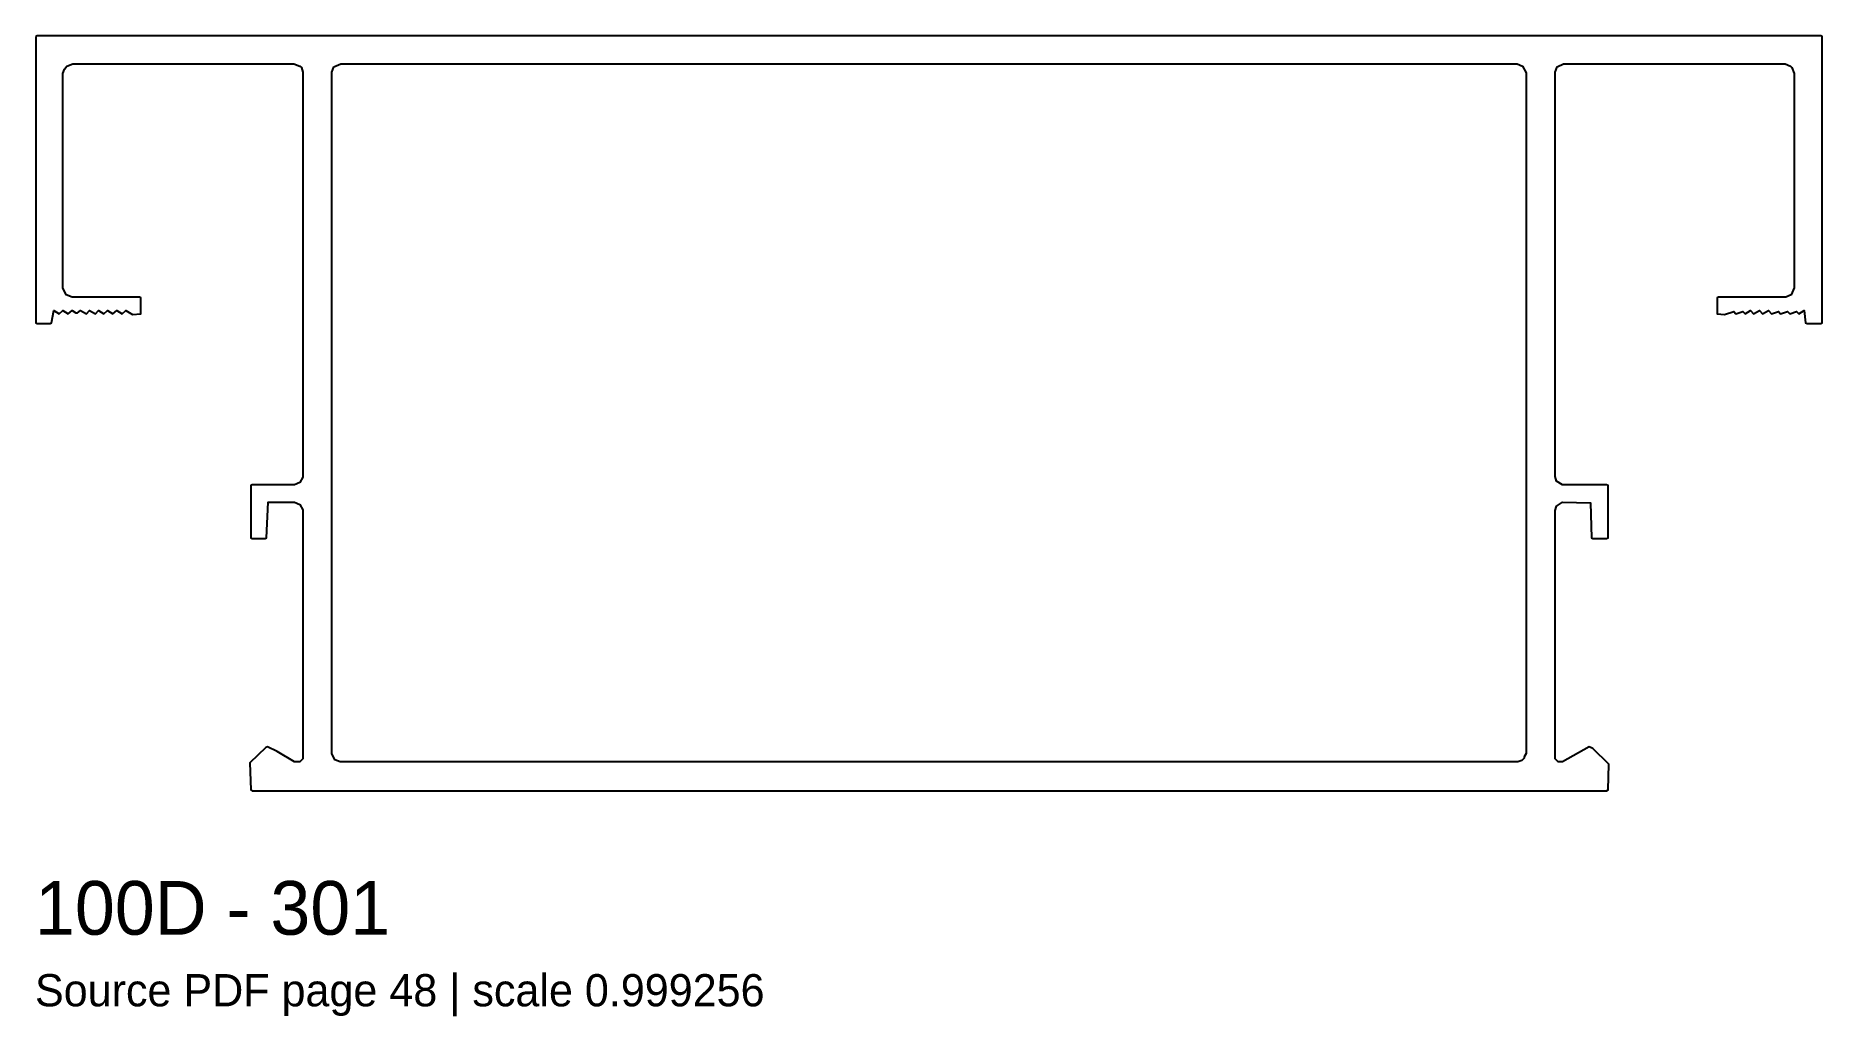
# Model space of a CAD drawing. Header units: millimetres. Extents: x 0 to 99.9, y -12.6 to 42.2.
import ezdxf

# ---------------------------------------------------------------- set-up
doc = ezdxf.new("R2010")
doc.units = ezdxf.units.MM
doc.layers.add('INFO', color=7, linetype='Continuous')
doc.layers.add('PROFILE', color=7, linetype='Continuous')

msp = doc.modelspace()

# ---------------------------------------------------------------- linework, layer by layer
at = {"layer": 'PROFILE'}
for points in [[(0.042, 42.175), (0.042, 26.185), (0.127, 26.143), (0.846, 26.143), (0.931, 26.185), (1.058, 26.862), (1.354, 26.692), (1.565, 26.862), (1.861, 26.692), (2.073, 26.862), (2.284, 26.735), (2.369, 26.735), (2.538, 26.862), (2.877, 26.692), (3.046, 26.862), (3.384, 26.692), (3.553, 26.862), (3.849, 26.692), (4.061, 26.862), (4.357, 26.692), (4.569, 26.862), (4.865, 26.692), (5.076, 26.862), (5.457, 26.65), (5.922, 26.692), (5.922, 27.581), (5.838, 27.623), (2.073, 27.623), (1.734, 27.75), (1.565, 28.131), (1.565, 40.102), (1.65, 40.356), (1.777, 40.525), (2.115, 40.652), (14.467, 40.652), (14.806, 40.525), (14.89, 40.441), (14.975, 40.187), (14.975, 17.555), (14.806, 17.259), (14.51, 17.132), (12.141, 17.132), (12.056, 17.09), (12.056, 14.171), (12.141, 14.129), (12.86, 14.129), (12.944, 14.171), (13.029, 16.159), (14.51, 16.159), (14.806, 16.032), (14.975, 15.736), (14.975, 1.819), (14.806, 1.65), (14.51, 1.65), (13.537, 2.242), (12.987, 2.496), (12.902, 2.454), (12.014, 1.607), (12.056, 0.085), (12.141, 0.042), (87.819, 0.042), (87.903, 0.085), (87.945, 1.523), (87.057, 2.411), (86.846, 2.496), (85.365, 1.65), (85.111, 1.65), (84.942, 1.819), (84.942, 15.694), (85.027, 15.948), (85.365, 16.159), (86.93, 16.117), (86.973, 14.171), (87.057, 14.129), (87.819, 14.129), (87.903, 14.171), (87.903, 17.09), (87.819, 17.132), (85.365, 17.132), (85.027, 17.344), (84.942, 17.598), (84.942, 40.187), (85.069, 40.483), (85.407, 40.652), (97.802, 40.652), (98.098, 40.525), (98.183, 40.441), (98.309, 40.102), (98.309, 28.131), (98.14, 27.75), (97.844, 27.623), (94.079, 27.623), (93.995, 27.581), (93.995, 26.692), (94.418, 26.65), (94.925, 26.819), (95.052, 26.692), (95.433, 26.819), (95.56, 26.692), (95.856, 26.862), (96.025, 26.692), (96.364, 26.862), (96.533, 26.692), (96.871, 26.862), (97.04, 26.692), (97.421, 26.819), (97.548, 26.692), (97.929, 26.819), (98.056, 26.692), (98.436, 26.819), (98.563, 26.692), (98.859, 26.862), (98.944, 26.185), (99.029, 26.143), (99.79, 26.143), (99.875, 26.185), (99.875, 42.175), (99.79, 42.217), (0.127, 42.217)], [(16.709, 40.483), (17.09, 40.652), (82.827, 40.652), (83.123, 40.525), (83.335, 40.144), (83.335, 2.115), (83.208, 1.946), (83.208, 1.861), (83.081, 1.734), (82.869, 1.65), (17.048, 1.65), (16.752, 1.777), (16.582, 2.115), (16.582, 40.187)]]:
    msp.add_lwpolyline(points, close=True, dxfattribs=at)

# ---------------------------------------------------------------- texts
at = {"layer": 'INFO'}
for s, height, p in [('100D - 301', 3, (0, -8)), ('Source PDF page 48 | scale 0.999256', 1.8, (0, -12))]:
    msp.add_text(s, height=height, dxfattribs=at).set_placement(p)

doc.saveas('drawing.dxf')
